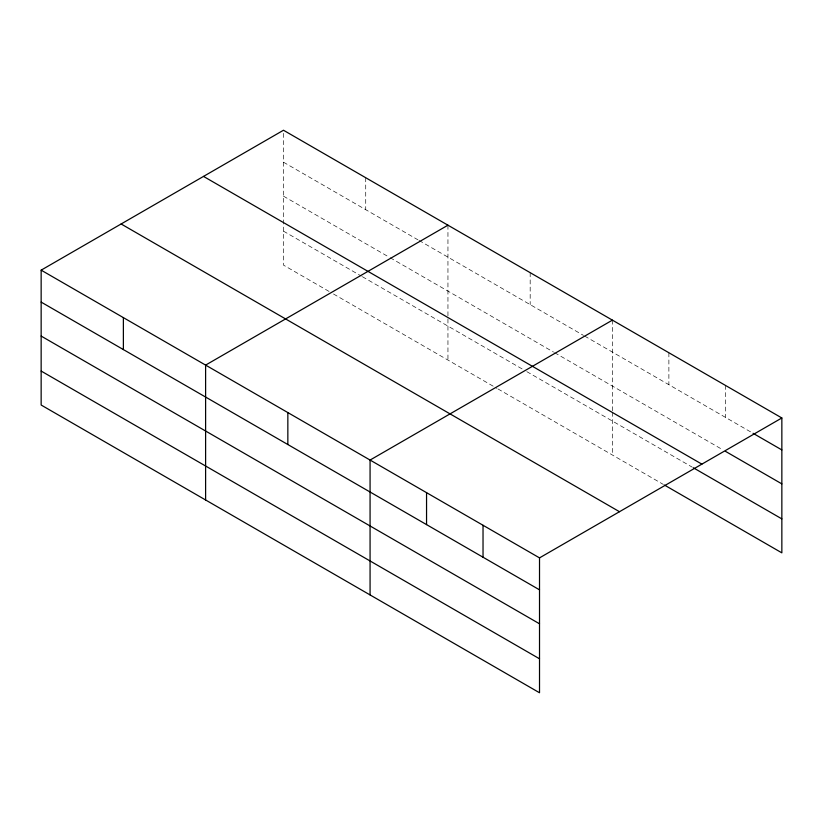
<?xml version="1.0" encoding="UTF-8"?>
<svg xmlns="http://www.w3.org/2000/svg" width="823" height="823" viewBox="0 0 823 823"><rect width="100%" height="100%" fill="white"/><g stroke="black" fill="none" stroke-linecap="round" stroke-linejoin="round"><path stroke-width="0.62" stroke-dasharray="4.12 3.09" d="M283.482 162.193L417.94 239.822M419.051 240.46L583.517 335.414M584.628 336.051L751.944 432.661M283.482 196.162L389.053 257.105M390.164 257.743L553.509 352.059M554.62 352.697L723.15 449.996M283.482 231.15L361.276 276.065M362.387 276.703L522.399 369.085M526.843 371.657L692.143 467.094M329.046 291.424L283.482 265.119L283.482 130.24M333.49 293.986L496.845 388.302M497.956 388.94L663.348 484.428M725.372 385.359L725.372 417.312M668.883 352.748L668.883 384.701M612.405 320.147L612.405 411.058M612.405 412.302L612.405 455.016M530.177 272.67L530.177 304.623M447.949 225.193L447.949 360.073M365.721 177.717L365.721 209.67"/><path stroke-width="1.23" d="M41.15 270.15L539.518 557.881L539.518 692.76L41.15 405.029L41.15 270.15L283.482 130.24L781.85 417.971L781.85 552.85L664.459 485.066M447.949 225.193L205.606 365.103L205.606 499.983M612.405 320.147L370.072 460.057L370.072 594.926M539.518 557.881L781.85 417.971M753.055 433.299L781.85 449.924M725.372 451.282L781.85 483.883M203.518 176.41L701.875 464.141M693.254 467.731L781.85 518.881M121.125 223.979L619.482 511.711M41.15 302.103L539.518 589.834M41.15 336.072L539.518 623.793M41.15 371.06L539.518 658.791M483.029 525.269L483.029 557.222M426.551 492.668L426.551 524.611M287.844 412.58L287.844 444.533M123.378 317.627L123.378 349.58"/></g></svg>
